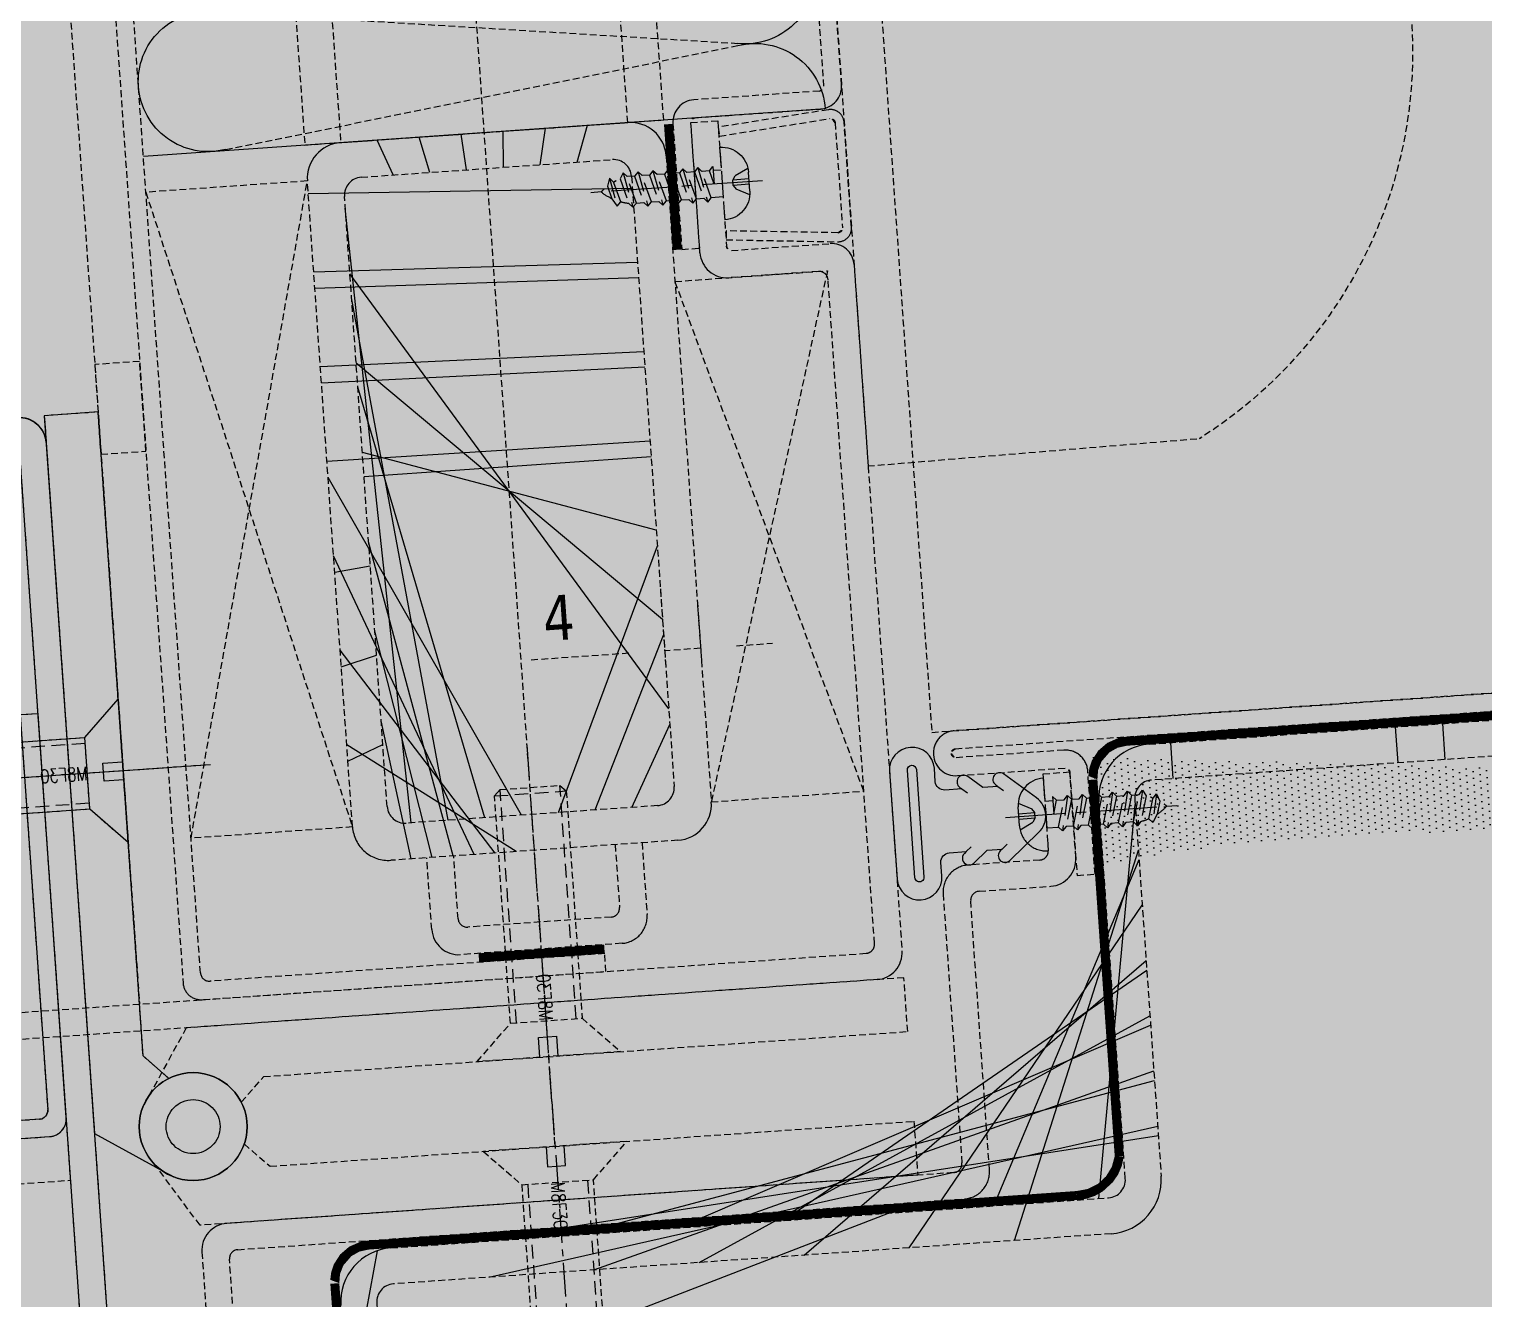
# Model space of a CAD drawing. Header units: millimetres. Extents: x 306 to 836129804, y -168137 to 818603917.
# Drawn here: x 834507801 to 834507962.8, y 817984298.1 to 817984439.3 of the extents above; entities that cross this region are included whole.
import ezdxf
from ezdxf.enums import TextEntityAlignment as Align
from ezdxf.xclip import XClip

# ---------------------------------------------------------------- set-up
doc = ezdxf.new("R2010")
doc.units = ezdxf.units.MM
doc.header["$LTSCALE"] = 3
doc.header["$XCLIPFRAME"] = 0
doc.header["$PDMODE"] = 3
doc.header["$PDSIZE"] = 0.1
for name, pattern in [('ACAD_ISO03W100', [30, 12, -18]), ('CENTER', [2, 1.25, -0.25, 0.25, -0.25]), ('CENTER2', [1.125, 0.75, -0.125, 0.125, -0.125]), ('DASHED', [0.75, 0.5, -0.25]), ('HIDDEN', [0.375, 0.25, -0.125]), ('HIDDEN2', [4.762499999999999, 3.175, -1.5875])]:
    doc.linetypes.add(name, pattern=pattern)
doc.layers.get('Defpoints').update_dxf_attribs({"color": 32})
for name, color, linetype in [('_LTC', 251, 'Continuous'), ('ALUM', 251, 'Continuous'), ('ELASTOMER', 251, 'Continuous'), ('ELASTOMER-V', 251, 'Continuous'), ('FASTENER', 251, 'Continuous'), ('INSUL', 8, 'HIDDEN'), ('SUS-V', 251, 'Continuous')]:
    doc.layers.add(name, color=color, linetype=linetype)
doc.layers.add('Eva-New', color=1, linetype='ACAD_ISO03W100', lineweight=18)
doc.layers.add('Hatch (LTC&CB)', color=252, linetype='Continuous', lineweight=35)
doc.layers.add('GRID', color=7, linetype='Continuous', true_color=0x000000)
doc.styles.add('ROMANS', font='ROMANS.shx', dxfattribs={"width": 0.8})
doc.styles.add('VERDANA', font='verdana.ttf', dxfattribs={"width": 0.8})
doc.dimstyles.new('1-2', dxfattribs={"dimscale": 2, "dimtxt": 2.5, "dimasz": 2, "dimexe": 1, "dimexo": 1.5, "dimgap": 1, "dimtad": 1, "dimdec": 4, "dimrnd": 1, "dimdsep": 46, "dimtxsty": 'VERDANA', "dimcen": 0, "dimdle": 1, "dimclrd": 256, "dimclre": 256, "dimclrt": 2, "dimadec": 0, "dimazin": 0, "dimtfac": 1, "dimtdec": 4, "dimtmove": 0, "dimatfit": 2, "dimfxl": 1, "dimtolj": 1, "dimtzin": 0, "dimlwd": -1, "dimlwe": -1, "dimarcsym": 0})

# ---------------------------------------------------------------- blocks, each defined once
blk = doc.blocks.new('GASKET45')
at = {"layer": 'ELASTOMER-V'}
h = blk.add_hatch(dxfattribs=at)
h.set_pattern_fill('DOTS', color=256, scale=12, angle=-1.272221872585407e-14, style=0)
h.set_pattern_definition([(0, (4663.715353717185, 751.2185702971419), (0.3750000000000002, 0.7499999999999999), [0, -0.75])])
edge = h.paths.add_edge_path()
edge.add_arc((-6, -14.5), 2.5, 90, 270, ccw=False)
edge.add_line((-6, -12), (-4.499999999999091, -12))
edge.add_arc((-4.500000000000114, -10.99999999999989), 1.000000000000114, 270.0000000000586, 359.9999999999935)
edge.add_line((-3.5, -11), (-3.5, -9.115413747220373))
edge.add_line((-3.5, -9.115413747220373), (-3.675466667660658, -9.324526778783365))
edge.add_arc((-4.249999999999823, -8.842436071518266), 0.7500000000000733, 140.0000000000274, 319.9999999999853, ccw=False)
edge.add_line((-4.824533332339342, -8.36034536425359), (-3.5, -6.781828006927753))
edge.add_line((-3.5, -6.781828006927753), (-3.5, -5.115413747218554))
edge.add_line((-3.5, -5.115413747218554), (-3.675466667660658, -5.324526778783365))
edge.add_arc((-4.249999999999823, -4.842436071518266), 0.7500000000000733, 140.0000000000274, 319.9999999999853, ccw=False)
edge.add_line((-4.824533332339342, -4.36034536425359), (-1.915111107797202, -0.8930309757834038))
edge.add_arc((8.36325685294266e-13, -2.5), 2.500000000000614, 40.000000000022794, 140.0000000000044, ccw=False)
edge.add_line((1.915111107798111, -0.8930309757824944), (4.824533332339342, -4.36034536425268))
edge.add_arc((4.249999999999823, -4.842436071518266), 0.7500000000006569, -139.99999999993207, 40.00000000002592, ccw=False)
edge.add_line((3.675466667660658, -5.324526778784275), (3.5, -5.115413747218554))
edge.add_line((3.5, -5.115413747218554), (3.5, -6.781828006927753))
edge.add_line((3.5, -6.781828006927753), (4.824533332339342, -8.36034536425268))
edge.add_arc((4.249999999999823, -8.842436071518266), 0.7500000000006569, -139.99999999993207, 40.00000000002592, ccw=False)
edge.add_line((3.675466667660658, -9.324526778784275), (3.5, -9.115413747220373))
edge.add_line((3.5, -9.115413747220373), (3.5, -11))
edge.add_arc((4.500000000000114, -10.99999999999989), 1.000000000000114, 180.0000000000065, 269.9999999999413)
edge.add_line((4.499999999999091, -12), (6, -12))
edge.add_arc((6, -14.5), 2.5, -90, 90, ccw=False)
edge.add_line((6, -17), (-6, -17))
edge = h.paths.add_edge_path(flags=16)
edge.add_line((-6, -15), (6, -15))
edge.add_arc((6, -14.5), 0.5, 270, 450)
edge.add_line((6, -14), (-6, -14))
edge.add_arc((-6, -14.5), 0.5, 90, 270)
at = {"layer": 'ELASTOMER'}
for points in [[(-6, -17, -0.9999999999999999), (-6, -12), (-4.499999999999091, -12, 0.414213562372762), (-3.5, -11), (-3.5, -9.115413747220373), (-3.675466667660658, -9.324526778783365, -0.9999999999996328), (-4.824533332339342, -8.36034536425359), (-3.5, -6.781828006927753), (-3.5, -5.115413747218554), (-3.675466667660658, -5.324526778783365, -0.9999999999996328), (-4.824533332339342, -4.36034536425359), (-1.915111107797202, -0.8930309757834038, -0.4663076581549007), (1.915111107798111, -0.8930309757824944), (4.824533332339342, -4.36034536425268, -0.9999999999996328), (3.675466667660658, -5.324526778784275), (3.5, -5.115413747218554), (3.5, -6.781828006927753), (4.824533332339342, -8.36034536425268, -0.9999999999996328), (3.675466667660658, -9.324526778784275), (3.5, -9.115413747220373), (3.5, -11, 0.414213562372762), (4.499999999999091, -12), (6, -12, -1), (6, -17)], [(-6, -15), (6, -15, 0.9999999999999999), (6, -14), (-6, -14, 0.9999999999999999)]]:
    blk.add_lwpolyline(points, format="xyb", close=True, dxfattribs=at)
for points in [[(-3.5, -5.115413747218554), (-3.000000000000909, -4.519536950917427)], [(3.500000000000909, -5.115413747218554), (3.000000000000909, -4.519536950917427)], [(-3.5, -9.115413747220373), (-3, -8.519536950919246)], [(3.5, -9.115413747220373), (3, -8.519536950919246)]]:
    blk.add_lwpolyline(points, dxfattribs=at)
blk = doc.blocks.new('screw03')
at = {"linetype": 'CENTER2'}
blk.add_line((0, 1.499999999999999), (0, -4.999999999999999), dxfattribs=at)
at = {"linetype": 'ByBlock'}
for p, q in [((-0.4947352116318982, 0.9894704232638122), (-0.25, 0.4999999999999999)), ((-0.0999999999999979, 0.9999999999999996), (-0.0999999999999979, 0.3999999999999995)), ((0.1000000000000085, 0.9999999999999996), (0.1000000000000085, 0.3999999999999997)), ((0.4947352116319053, 0.9894704232638114), (0.2500000000000071, 0.4999999999999999)), ((-0.1000000000000014, 0.3999999999999997), (-0.25, 0.4999999999999999)), ((-0.0999999999999979, 0.3999999999999995), (0.1000000000000085, 0.3999999999999997)), ((0.1000000000000085, 0.3999999999999997), (0.2500000000000071, 0.4999999999999999)), ((-0.5, -2e-16), (-0.5, -0.4390775208307397)), ((0.4999999995919425, -2e-16), (0.4999999995919425, -0.2999446808685481)), ((0.4999999995919425, -0.4390775208307988), (0.4999999995919425, -0.7151599297903417)), ((0.6499999995918926, -0.8564760407174967), (-0.6500000000000496, -0.5782103607930225)), ((-0.5000000000000498, -0.9956088806797342), (-0.5000000000000498, -0.7173432007552591)), ((0.4999999995918927, -0.9956088806797334), (0.4999999995918927, -1.273874560604208)), ((0.6499999995918926, -1.413007400566445), (-0.6500000000000496, -1.13474172064197)), ((-0.5000000000000498, -1.552140240528682), (-0.5000000000000498, -1.273874560604207)), ((0.4999999995918927, -1.552140240528681), (0.4999999995918927, -1.830405920453157)), ((0.6499999995918926, -1.969538760415393), (-0.6500000000000496, -1.691273080490919)), ((-0.5000000000000498, -2.108671600377631), (-0.5000000000000498, -1.830405920453156)), ((0.4999999995918927, -2.10867160037763), (0.4999999995918927, -2.386937280302105)), ((0.6499999995918926, -2.526070120264342), (-0.6500000000000496, -2.247804440339868)), ((-0.5000000000000498, -2.665202960226579), (-0.5000000000000498, -2.386937280302104)), ((0.4999999995918927, -2.665202960226578), (0.4999999995918927, -2.943468640151054)), ((0.6499999995918926, -3.08260148011329), (-0.6500000000000496, -2.804335800188816)), ((-0.5000000000000498, -3.221734320075528), (-0.5000000000000498, -2.943468640151053)), ((0.4999999995918927, -3.221734320075527), (0.4999999995918927, -3.500000000000002)), ((0.6499999995918926, -3.639132839962238), (-0.6500000000000496, -3.360867160037765)), ((0.4837624808859618, -4.14940600362065), (-0.5707179780344405, -3.939459985643766))]:
    blk.add_line(p, q, dxfattribs=at)
blk.add_lwpolyline([(-1.350000000000001, 0, -0.4142135623730951), (-0.3500000000000014, 0.9999999999999992), (0.3500000000000014, 0.9999999999999998, -0.4142135623730951), (1.350000000000001, 0)], format="xyb", close=True, dxfattribs=at)
for points in [[(-0.5000000000000498, -0.7173432007552591), (-0.6500000000000496, -0.5782103607930225), (-0.5000000000000498, -0.4390775208307858), (0.4999999995918928, -0.7173432007552601), (0.6499999995918926, -0.8564760407174967), (0.4999999995918928, -0.9956088806797334)], [(-2.040767e-10, -0.2999446808685482), (0.4999999995918928, -0.4390775208307849), (0.6499999995918926, -0.2999446808685482)], [(-0.5000000000000498, -1.273874560604207), (-0.6500000000000496, -1.13474172064197), (-0.5000000000000498, -0.9956088806797342), (0.4999999995918928, -1.273874560604208), (0.6499999995918926, -1.413007400566445), (0.4999999995918928, -1.552140240528681)], [(-0.5000000000000498, -1.830405920453156), (-0.6500000000000496, -1.691273080490919), (-0.5000000000000498, -1.552140240528682), (0.4999999995918928, -1.830405920453157), (0.6499999995918926, -1.969538760415393), (0.4999999995918928, -2.10867160037763)], [(-0.5000000000000498, -2.386937280302104), (-0.6500000000000496, -2.247804440339868), (-0.5000000000000498, -2.108671600377631), (0.4999999995918928, -2.386937280302105), (0.6499999995918926, -2.526070120264342), (0.4999999995918928, -2.665202960226578)], [(-0.5000000000000498, -2.943468640151053), (-0.6500000000000496, -2.804335800188816), (-0.5000000000000498, -2.665202960226579), (0.4999999995918928, -2.943468640151054), (0.6499999995918926, -3.08260148011329), (0.4999999995918928, -3.221734320075527)], [(-0.5000000000000498, -3.500000000000001), (-0.6500000000000496, -3.360867160037765), (-0.5000000000000498, -3.221734320075528), (0.4999999995918928, -3.500000000000002), (0.6499999995918926, -3.639132839962238), (0.4343183268247861, -3.759988724585902)], [(-0.2774362008874089, -4.118463226760876), (-0.5707179780344405, -3.939459985643766), (-0.4207179780344406, -3.800327145681528), (0.3337624808859618, -4.010273163658414), (0.4837624808859617, -4.14940600362065), (0.1966940256257654, -4.250397396668146)]]:
    blk.add_lwpolyline(points, close=True, dxfattribs=at)
for centre, start, end in [((1.467556403731704, -3.141221798134048), 190.3341786934588, 199.2416268676345), ((-1.467556403731705, -3.141221798134048), 334.2448838216755, 341.9779209403062), ((1.467556403731704, -3.141221798134048), 209.249965380487, 222.7959236607018), ((-1.467556403731705, -3.141221798134048), 317.2040763392983, 326.3176718876688)]:
    blk.add_arc(centre, 2, start, end, dxfattribs=at)
blk = doc.blocks.new('A$C77EA75BF')
for p, q in [((589.9728400000004, 0), (639.9728400000022, 0)), ((639.492589327574, -36.68632559557136), (639.9728400000004, 0))]:
    blk.add_line(p, q)
for centre, radius, start, end in [((594.7163703000006, -12.93674300000021), 50.79744, 266.7008990000274, 331.536445999992), ((638.4926749999995, -36.67323599999963), 1, 331.735077999966, 359.2499999999785)]:
    blk.add_arc(centre, radius, start, end)
blk.add_open_spline([(639.4926169999999, -36.68420799999967), (639.4926100000012, -36.68475899999976), (639.4925930000009, -36.68605699999989), (639.4926919999998, -36.67850699999963), (639.492816, -36.66904799999975), (639.4928780000009, -36.66431800000009)], degree=3, knots=[0, 0, 0, 0, 0.26972006, 0.63485988, 1, 1, 1, 1])
blk = doc.blocks.new('M8FH')
at = {"linetype": 'ByBlock'}
blk.add_lwpolyline([(-4, -8), (0, -4), (0, 4), (-4, 8)], close=True, dxfattribs=at)
at = {"linetype": 'HIDDEN2'}
blk.add_lwpolyline([(-4, -1), (-1.799999999999955, -1), (-1.799999999999955, 1), (-4, 1)], dxfattribs=at)
blk = doc.blocks.new('M8F30')
at = {"linetype": 'DASHED'}
for p, q in [((4, 3.33333333333303), (30, 3.33333333333303)), ((29.33333333333394, -4), (29.33333333333394, 4)), ((4, -3.33333333333303), (30, -3.33333333333303))]:
    blk.add_line(p, q, dxfattribs=at)
at = {"linetype": 'CENTER'}
blk.add_line((-5, 0), (35, 0), dxfattribs=at)
at = {"linetype": 'ByBlock'}
blk.add_lwpolyline([(4, -4), (29.33333333333394, -4), (30, -3.33333333333303), (30, 3.33333333333303), (29.33333333333394, 4), (4, 4)], dxfattribs=at)
blk.add_blockref('M8FH', (4, 0), dxfattribs=at)
at = {"layer": 'Defpoints', "style": 'ROMANS', "width": 0.8000000000000111}
blk.add_text('M8F30', height=1.5, dxfattribs=at).set_placement((4, 0), align=Align.MIDDLE_LEFT)
blk = doc.blocks.new('*U1579')
at = {"linetype": 'ByBlock'}
for points in [[(7.800000000000002, -76.00000000000459, -0.4678077179102723), (0.125264365464318, -66.80772382769322), (7.674735634535684, -9.192276172311358, 0.4678077179102723), (0, 0)], [(7.800000000000002, -76.00000000000459, 0.4678077179102723), (15.47473563453568, -66.80772382769322), (7.925264365464316, -9.192276172311358, -0.4678077179102723), (15.6, 0)]]:
    blk.add_lwpolyline(points, format="xyb", dxfattribs=at)
at = {"layer": 'Defpoints'}
blk.add_line((0, 0), (0, -76.00000000000459), dxfattribs=at)
blk = doc.blocks.new('WELD')
blk.add_solid([(0, 1), (0, 0), (1, 0)])
blk = doc.blocks.new('*D1597')
at = {"layer": 'Defpoints', "color": 0, "transparency": 16777216}
for p in [(-65208.06808900836, 15029.35489332677), (-65210.06808888915, 15025.35489332677), (-65200.1779214144, 15025.35489332677)]:
    blk.add_point(p, dxfattribs=at)
at = {"layer": 'INSUL', "transparency": 16777216}
for p, q in [((-65200.1779214144, 15033.35489332677), (-65200.1779214144, 15037.35489332677)), ((-65205.06808900836, 15029.35489332677), (-65198.1779214144, 15029.35489332677)), ((-65200.1779214144, 15029.35489332677), (-65200.1779214144, 15025.35489332677)), ((-65207.06808888915, 15025.35489332677), (-65198.1779214144, 15025.35489332677)), ((-65200.1779214144, 15021.35489332677), (-65200.1779214144, 15010.33004443489))]:
    blk.add_line(p, q, dxfattribs=at)
for points in [[(-65200.84458808107, 15033.35489332677), (-65199.51125474774, 15033.35489332677), (-65200.1779214144, 15029.35489332677)], [(-65200.84458808107, 15021.35489332677), (-65199.51125474774, 15021.35489332677), (-65200.1779214144, 15025.35489332677)]]:
    blk.add_solid(points, dxfattribs=at)
at = {"layer": 'INSUL', "color": 2, "transparency": 16777216, "insert": (-65204.67792141439, 15013.84246888084), "char_height": 5, "attachment_point": 5, "rotation": 90, "style": 'VERDANA'}
blk.add_mtext('\\A1;4', dxfattribs=at)
blk = doc.blocks.new('EWS4-1 Door LEAFT L - 2')
blk.add_circle((-70184.0289478302, 14969.35489439964), 6)
at = {"layer": 'ALUM'}
for points in [[(-70076.5289478302, 15032.35489416122), (-70076.5289478302, 15035.35489416122), (-70090.5289478302, 15035.35489416122, -0.414213562373095), (-70091.02894794941, 15035.85489416122), (-70091.02894794941, 15046.85489428043, 0.414213562373095), (-70093.52894794941, 15049.35489428043), (-70170.0289478302, 15049.35489404202, 0.4142135623730951), (-70173.02894794941, 15046.35489416122), (-70173.0289478302, 14889.35489404202), (-70170.02894771099, 14889.35489416122), (-70170.0289478302, 15045.35489439964, -0.4142135623730951), (-70169.0289478302, 15046.35489428043), (-70095.0289478302, 15046.35489416122, -0.4142135623730951), (-70094.02894771099, 15045.35489404202), (-70094.0289478302, 15035.35489416122, 0.414213562373095), (-70091.0289478302, 15032.35489416122), (-70076.5289478302, 15032.35489416122)], [(-69348.52894794941, 15049.35489428043), (-69348.52894771099, 14969.35489416122), (-70168.02894771099, 14969.35489404202, -0.4142135623730951), (-70170.02894794941, 14971.35489416122), (-70170.02894794941, 15016.35489428043), (-70168.02894794941, 15016.35489428043), (-70168.02894771099, 14972.35489416122, 0.4142135623730951), (-70167.02894794941, 14971.35489416122), (-69350.5289478302, 14971.35489416122)]]:
    blk.add_lwpolyline(points, format="xyb", dxfattribs=at)
at = {"layer": 'GRID'}
blk.add_line((-70188.75590586662, 15009.35489439964), (-69350.52894771099, 15009.35489416122), dxfattribs=at)
at = {"layer": 'SUS-V'}
blk.add_lwpolyline([(-70181.7026232481, 14974.88555562496), (-70179.0289478302, 14977.576816082), (-70179.02894771099, 15049.35489428043), (-70173.02894771099, 15049.35489416122), (-70173.0289478302, 14969.35489428043), (-70181.45751929283, 14963.93384683132)], dxfattribs=at)
at = {"layer": 'FASTENER'}
blk.add_blockref('M8F30', (-70179.0289478302, 15009.35489428043), dxfattribs=at)
blk = doc.blocks.new('Double Door EWS4.1 - Type 1')
at = {"layer": 'INSUL'}
h = blk.add_hatch(dxfattribs=at)
h.set_pattern_fill('STEEL', color=256, scale=149.9999999999999, angle=89.99999999999997, style=0)
h.set_pattern_definition([(44.99999999999995, (-63822.15878403187, 20185.13444840908), (13.25825214724776, -13.25825214724775), []), (44.99999999999995, (-63812.78378343582, 20185.13444805145), (13.25825214724776, -13.25825214724775), [])])
edge = h.paths.add_edge_path()
edge.add_line((-65092.05994856358, 14984.35489308834), (-65130.05994784832, 14984.35489320755))
edge.add_arc((-65130.05994814634, 14990.35489350557), 6.000000298023231, 180.000002845912, 270.000002845912, ccw=False)
edge.add_line((-65136.05994844437, 14990.35489320755), (-65136.05994796753, 15070.35489332676))
edge.add_arc((-65138.05994790792, 15070.35489302874), 1.999999940395377, 8.537736716960257e-06, 90.00000853773672)
edge.add_line((-65138.05994820595, 15072.35489296913), (-65180.05994820595, 15072.35489368439))
edge.add_arc((-65180.05994820595, 15078.35489344597), 5.999999761581421, 180, 270, ccw=False)
edge.add_line((-65186.05994796753, 15078.35489344597), (-65186.05994832516, 15285.35489332676))
edge.add_arc((-65180.05994772911, 15285.35489344597), 6.000000596046449, 90.00000113836478, 180.0000011383648, ccw=False)
edge.add_line((-65180.05994784832, 15291.35489404202), (-65092.05994808674, 15291.35489320755))
edge.add_line((-65092.05994808674, 15291.35489320755), (-65092.05994808674, 15287.35489332676))
edge.add_line((-65092.05994808674, 15287.35489332676), (-65180.05994796753, 15287.35489320755))
edge.add_arc((-65180.05994796753, 15285.35489320755), 2, 90, 180)
edge.add_line((-65182.05994796753, 15285.35489320755), (-65182.05994796753, 15078.35489320755))
edge.add_arc((-65180.05994814634, 15078.35489338636), 1.999999821186074, 180.0000051226424, 270.0000051226423)
edge.add_line((-65180.05994796753, 15076.35489356518), (-65138.05994832516, 15076.35489332676))
edge.add_arc((-65138.05994826555, 15070.35489326715), 6.000000059604645, 5.69182418530545e-07, 90.00000056918242, ccw=False)
edge.add_line((-65132.05994820595, 15070.35489332676), (-65132.05994808674, 14990.35489320755))
edge.add_arc((-65130.05994826555, 14990.35489350557), 1.999999821186088, 180.0000085377372, 270.0000085377372)
edge.add_line((-65130.05994796753, 14988.35489368439), (-65092.05994832516, 14988.35489356518))
edge.add_line((-65092.05994832516, 14988.35489356518), (-65092.05994856358, 14984.35489308834))
h = blk.add_hatch(dxfattribs=at)
h.set_pattern_fill('ANSI31', color=256, scale=29.99999999999998, angle=-2.544443745170813e-14, style=0)
h.set_pattern_definition([(44.99999999999995, (-66947.8755196333, 14495.85107541084), (-2.651650429449551, 2.651650429449552), [])])
h.paths.add_polyline_path([(-65259.05994844437, 14989.35489368439), (-65263.05994808674, 14989.35489368439), (-65263.05994796753, 15029.35489368439), (-65259.05994772911, 15029.35489392281)])
h = blk.add_hatch(dxfattribs=at)
h.set_pattern_fill('STEEL', color=256, scale=149.9999999999999, angle=89.99999999999997, style=0)
h.set_pattern_definition([(134.9999999999999, (-68358.36189651489, 20096.08151328564), (-13.25825214724777, -13.25825214724775), []), (134.9999999999999, (-68367.7368966341, 20096.08151400089), (-13.25825214724777, -13.25825214724775), [])])
edge = h.paths.add_edge_path(flags=16)
edge.add_line((-65255.05994844437, 14995.35489368439), (-65255.05994844437, 15023.35489404202))
edge.add_arc((-65253.05994856358, 15023.35489356518), 1.999999880790767, 89.99998633962082, 179.9999863396208, ccw=False)
edge.add_line((-65253.05994808674, 15025.35489344597), (-65185.05994796753, 15025.35489320755))
edge.add_arc((-65185.05994766951, 15023.35489338636), 1.999999821186088, 8.537737187452876e-06, 90.00000853773719, ccw=False)
edge.add_line((-65183.05994784832, 15023.35489368439), (-65183.05994784832, 14995.35489368439))
edge.add_arc((-65185.05994790792, 14995.35489374399), 2.000000059604646, 269.99999829245274, 359.99999829245274, ccw=False)
edge.add_line((-65185.05994796753, 14993.35489368439), (-65253.05994832516, 14993.35489368439))
edge.add_arc((-65253.05994838476, 14995.35489374399), 2.000000059604646, 180.0000017075473, 270.00000170754726, ccw=False)
edge = h.paths.add_edge_path()
edge.add_line((-65259.05994844437, 14993.3548938036), (-65259.05994844437, 15025.35489368439))
edge.add_arc((-65255.05994838476, 15025.35489362478), 4.000000059604645, 89.99999914622629, 179.9999991462264, ccw=False)
edge.add_line((-65255.05994832516, 15029.35489368439), (-65183.05994820595, 15029.35489320755))
edge.add_arc((-65183.05994772911, 15025.35489344597), 3.999999761581449, 6.830189590800728e-06, 90.00000683018959, ccw=False)
edge.add_line((-65179.05994796753, 15025.35489392281), (-65179.05994796753, 14993.35489332676))
edge.add_arc((-65183.05994814634, 14993.35489362478), 4.000000178813945, 269.99999573113195, 359.99999573113195, ccw=False)
edge.add_line((-65183.05994844437, 14989.35489344597), (-65255.05994796753, 14989.35489368439))
edge.add_arc((-65255.05994814634, 14993.35489398241), 4.000000298023227, 180.0000025613207, 270.00000256132074, ccw=False)
at = {"layer": 'INSUL', "linetype": 'HIDDEN'}
for p, q in [((-65259.05994844437, 15025.35489368439), (-65984.55994808674, 15025.35489320755)), ((-65984.55994808674, 14993.35489332676), (-65259.05994844437, 14993.3548938036))]:
    blk.add_line(p, q, dxfattribs=at)
at = {"layer": 'INSUL'}
for p, q in [((-65146.33298993111, 15009.35489404202), (-65984.55994808674, 15009.35489332676)), ((-65191.05994808674, 14974.08185172081), (-65191.05994844437, 14751.42489385605)), ((-65986.55994808674, 14964.35489332676), (-65165.05994808674, 14964.35489368439)), ((-65146.05994856358, 14751.42489278316), (-65146.05994796753, 14955.35489368439))]:
    blk.add_line(p, q, dxfattribs=at)
for points in [[(-65092.05994808674, 15294.35489320755), (-65186.55994820595, 15294.35489356518, 0.414213562373095), (-65189.05994844437, 15291.85489344597), (-65189.05994832516, 15056.85489344597, 0.414213562373095), (-65186.55994808674, 15054.35489320755), (-65186.55994808674, 15054.35489320755, 0.414213562373095), (-65184.05994796753, 15056.85489320755), (-65184.05994784832, 15068.85489320755, -0.414213562373095), (-65183.55994808674, 15069.35489368439), (-65172.05994796753, 15069.35489320755), (-65172.05994808674, 15071.35489368439), (-65183.5599476099, 15071.35489296913, 0.4142135623730951), (-65186.05994796753, 15068.85489320755), (-65186.05994820595, 15056.85489368439, -0.4142135623730951), (-65186.55994832516, 15056.35489368439, -0.4142135623730951), (-65187.05994796753, 15056.85489332676), (-65187.05994832516, 15291.85489368439, -0.4142135623730951), (-65186.55994784832, 15292.35489356518), (-65092.05994784832, 15292.35489320755)], [(-65092.05994856358, 14984.35489308834), (-65130.05994784832, 14984.35489320755, -0.414213562373095), (-65136.05994844437, 14990.35489320755), (-65136.05994796753, 15070.35489332676, 0.4142135623730867), (-65138.05994820595, 15072.35489296913), (-65180.05994820595, 15072.35489368439, -0.414213562373095), (-65186.05994796753, 15078.35489344597), (-65186.05994832516, 15285.35489332676, -0.4142135623730966), (-65180.05994784832, 15291.35489404202), (-65092.05994808674, 15291.35489320755), (-65092.05994808674, 15287.35489332676), (-65180.05994796753, 15287.35489320755, 0.4142135623730951), (-65182.05994796753, 15285.35489320755), (-65182.05994796753, 15078.35489320755, 0.4142135623730951), (-65180.05994796753, 15076.35489356518), (-65138.05994832516, 15076.35489332676, -0.4142135623730951), (-65132.05994820595, 15070.35489332676), (-65132.05994808674, 14990.35489320755, 0.4142135623730951), (-65130.05994796753, 14988.35489368439), (-65092.05994832516, 14988.35489356518)], [(-65171.05994808674, 15054.35489320755), (-65141.05994844437, 15054.35489404202, -0.4142135623730951), (-65140.05994808674, 15053.35489368439), (-65140.05994844437, 14972.35489404202, 0.4142135623730951), (-65137.05994844437, 14969.35489332676), (-65071.61394798756, 14969.35489320755, 0.4142135623730951), (-65068.61394846439, 14972.35489332676), (-65068.61394798756, 14989.3548938036), (-65071.61394822598, 14989.35489332676), (-65071.61394798756, 14973.35489404202, -0.414213562373095), (-65072.61394834518, 14972.3548938036), (-65136.05994820595, 14972.35489332676, -0.414213562373095), (-65137.05994844437, 14973.35489404202), (-65137.05994808674, 15054.35489332676, 0.4142135623730951), (-65140.05994820595, 15057.35489332676), (-65170.0599476099, 15057.35489392281, -0.4142135623730951), (-65171.05994796753, 15058.35489332676), (-65171.05994832516, 15066.35489368439, 0.4142135623730951), (-65174.05994832516, 15069.35489332676), (-65183.55994808674, 15069.35489368439), (-65183.55994784832, 15066.35489320755), (-65175.05994796753, 15066.35489368439, -0.4142135623730951), (-65174.05994832516, 15065.35489368439), (-65174.05994796753, 15057.35489368439, 0.414213562373095)], [(-65986.55994772911, 15049.35489332676), (-65986.55994844437, 14969.35489404202), (-65167.05994820595, 14969.35489356518, 0.4142135623730951), (-65165.05994796753, 14971.35489368439), (-65165.05994844437, 15016.35489332676), (-65167.05994796753, 15016.35489404202), (-65167.05994808674, 14972.35489332676, -0.4142135623730951), (-65168.05994844437, 14971.35489320755), (-65984.559948802, 14971.35489404202), (-65984.55994820595, 15047.35489320755), (-65261.55994832516, 15047.35489368439, -0.4142135623730951), (-65261.05994796753, 15046.85489320755), (-65261.05994832516, 15032.85489320755, 0.4142135623730951), (-65258.55994796753, 15030.35489368439), (-65244.55994796753, 15030.35489368439), (-65244.55994820595, 15032.35489332676), (-65258.55994796753, 15032.35489320755, -0.414213562373095), (-65259.0599476099, 15032.8548938036), (-65259.05994796753, 15046.85489368439, 0.4142135623731003), (-65261.55994808674, 15049.35489320755)], [(-65257.92108213902, 15047.81131541729, -0.4400105308919834), (-65257.42298555374, 15048.35489320755), (-65245.69691061974, 15048.35489368439, -0.4400105308919835), (-65245.19881379604, 15047.81131589413), (-65246.28098392487, 15035.44204902649), (-65245.28478932381, 15035.35489332676), (-65244.20261919498, 15047.72415959835, 0.4400105308920741), (-65245.69691061974, 15049.35489368439), (-65257.42298579216, 15049.35489332676, 0.440010530892074), (-65258.91727733612, 15047.72416043282), (-65257.83510673046, 15035.35489368439), (-65256.83891224861, 15035.44204926491)], [(-65259.05994844437, 14993.3548938036), (-65259.05994844437, 15025.35489368439, -0.414213562373095), (-65255.05994832516, 15029.35489368439), (-65183.05994820595, 15029.35489320755, -0.414213562373095), (-65179.05994796753, 15025.35489392281), (-65179.05994796753, 14993.35489332676, -0.414213562373095), (-65183.05994844437, 14989.35489344597), (-65255.05994796753, 14989.35489368439, -0.414213562373095)], [(-65255.05994844437, 14995.35489368439), (-65255.05994844437, 15023.35489404202, -0.414213562373095), (-65253.05994808674, 15025.35489344597), (-65185.05994796753, 15025.35489320755, -0.414213562373095), (-65183.05994784832, 15023.35489368439), (-65183.05994784832, 14995.35489368439, -0.414213562373095), (-65185.05994796753, 14993.35489368439), (-65253.05994832516, 14993.35489368439, -0.414213562373095)]]:
    blk.add_lwpolyline(points, format="xyb", close=True, dxfattribs=at)
at = {"layer": 'INSUL', "linetype": 'HIDDEN2', "const_width": 0.9999999999999993, "flags": 128}
blk.add_lwpolyline([(-65092.05994844437, 14983.85489332676), (-65132.55994844437, 14983.85489332676, -0.4142135623731075), (-65136.55994808674, 14987.85489332676), (-65136.5599476099, 15066.85489404202, 0.3659378865100876), (-65140.55994796753, 15071.85489332676), (-65182.55994796753, 15071.85489356518, -0.4142135623730966), (-65186.55994796753, 15075.85489356518), (-65186.55994784832, 15287.85489368439, -0.4142135623730951), (-65182.55994856358, 15291.85489356518), (-65092.0599476099, 15291.8548938036)], format="xyb", dxfattribs=at)
at = {"layer": 'INSUL'}
for points in [[(-65986.55994808674, 15054.35489320755), (-65189.05994796753, 15054.35489368439), (-65189.05994832516, 15149.3548938036), (-65986.55994832516, 15149.35489332676)], [(-65153.38627195358, 14974.88555514812), (-65156.05994844437, 14977.57681584358), (-65156.05994820595, 15049.35489332676), (-65162.05994796753, 15049.35489344597), (-65162.05994844437, 14969.35489368439), (-65153.63137722015, 14963.93384587765)], [(-65148.73362374306, 14974.88555467129), (-65146.05994796753, 14977.57681548595), (-65146.05994820595, 15049.35489404202), (-65140.05994844437, 15049.35489332676), (-65140.05994772911, 14969.35489332676), (-65148.48851954937, 14963.93384587765)], [(-65984.55994784832, 14989.35489320755), (-65259.05994844437, 14989.35489368439), (-65259.05994772911, 15029.35489392281), (-65984.55994796753, 15029.35489404202)], [(-65156.59060966969, 14967.02856886387), (-65159.28186953068, 14964.35489404202), (-65231.05994820595, 14964.35489344597), (-65231.05994844437, 14958.35489320755), (-65151.05994796753, 14958.35489404202), (-65145.63890111446, 14966.78346467018)]]:
    blk.add_lwpolyline(points, dxfattribs=at)
for points in [[(-65258.55994796753, 15032.35489320755), (-65258.55994796753, 15035.35489320755), (-65244.55994844437, 15035.35489404202, 0.414213562373095), (-65244.05994808674, 15035.85489368439), (-65244.05994820595, 15046.85489356518, -0.414213562373095), (-65241.55994796753, 15049.35489368439), (-65165.05994796753, 15049.35489404202, -0.4142135623730951), (-65162.05994796753, 15046.35489404202), (-65162.05994856358, 14889.35489332676), (-65165.05994868279, 14889.35489332676), (-65165.05994820595, 15045.35489332676, 0.4142135623730951), (-65166.05994808674, 15046.3548938036), (-65240.05994820595, 15046.35489332676, 0.4142135623730951), (-65241.05994808674, 15045.35489320755), (-65241.05994820595, 15035.35489368439, -0.414213562373095), (-65244.05994808674, 15032.35489368439), (-65258.55994796753, 15032.35489320755)], [(-65179.05994808674, 15021.35489320755), (-65171.05994796753, 15021.35489332676, -0.4142135623730951), (-65168.05994832516, 15018.3548938036), (-65168.05994772911, 15000.3548938036, -0.414213562373095), (-65171.05994796753, 14997.35489356518), (-65179.05994772911, 14997.3548938036)], [(-65179.05994832516, 15018.35489332676), (-65172.05994844437, 15018.3548938036, -0.414213562373095), (-65171.05994796753, 15017.35489368439), (-65171.05994808674, 15001.35489320755, -0.414213562373095), (-65172.05994796753, 15000.35489404202), (-65179.05994784832, 15000.3548938036)], [(-65214.05994796753, 14861.85489332676), (-65217.05994832516, 14861.85489356518), (-65217.05994832516, 14875.8548938036, 0.414213562373095), (-65217.55994808674, 14876.35489368439), (-65228.55994796753, 14876.35489368439, -0.414213562373095), (-65231.05994808674, 14878.85489320755), (-65231.05994796753, 14955.35489368439, -0.4142135623730951), (-65228.05994784832, 14958.35489320755), (-65071.05994808674, 14958.35489320755), (-65071.05994772911, 14955.35489320755), (-65227.05994832516, 14955.35489332676, 0.4142135623730951), (-65228.0599476099, 14954.3548938036), (-65228.05994844437, 14880.35489332676, 0.4142135623730951), (-65227.05994808674, 14879.35489332676), (-65217.05994820595, 14879.35489332676, -0.414213562373095), (-65214.05994844437, 14876.35489368439), (-65214.05994796753, 14861.85489332676)], [(-65151.05994796753, 14751.42489397526), (-65151.05994844437, 14953.35489356518, 0.4142135623730951), (-65153.05994784832, 14955.35489356518), (-65198.05994796753, 14955.35489404202), (-65198.05994784832, 14953.35489320755), (-65154.05994844437, 14953.35489332676, -0.4142135623730951), (-65153.05994832516, 14952.35489320755), (-65153.0599476099, 14751.42489361763)]]:
    blk.add_lwpolyline(points, format="xyb", dxfattribs=at)
for points in [[(-65183.05994820595, 15029.35489320755), (-65183.05994832516, 15046.35489332676), (-65241.05994832516, 15029.35489368439), (-65241.05994796753, 15046.35489332676)], [(-65183.05994844437, 14989.35489344597), (-65183.05994844437, 14971.35489404202), (-65255.05994796753, 14989.35489368439), (-65255.05994844437, 14971.35489320755)]]:
    blk.add_lwpolyline(points, close=True, dxfattribs=at)
at = {"layer": 'INSUL', "linetype": 'HIDDEN2', "const_width": 0.9999999999999993, "flags": 128}
for points in [[(-65244.55994796753, 15029.85489320755), (-65258.55994796753, 15029.85489368439)], [(-65167.55994796753, 15002.35489392281), (-65167.55994820595, 15016.35489368439)]]:
    blk.add_lwpolyline(points, dxfattribs=at)
at = {"layer": 'INSUL', "linetype": 'HIDDEN'}
blk.add_lwpolyline([(-65226.3428196907, 14969.35489404202), (-65236.3428196907, 14969.35489332676), (-65236.34281933308, 14964.35489368439), (-65226.3428195715, 14964.35489308834)], close=True, dxfattribs=at)
at = {"layer": 'INSUL'}
for radius in [5.999999999999996, 5.999999999999996, 5.999999999999996, 2.999999999999998, 2.999999999999998]:
    blk.add_circle((-65151.05994844437, 14969.35489416122), radius, dxfattribs=at)
ref = blk.add_blockref('A$C77EA75BF', (-65859.03278803825, 15049.35489368439), dxfattribs=dict(at, xscale=-0.9999999999999993, rotation=180))
XClip(ref).set_block_clipping_path([(-88.06121202691975, -99.99999999999818), (680.0561626365015, 6.9104460813359765)])
for name, p, xscale, yscale, zscale, rotation in [('screw03', (-65179.05994808674, 15066.35489332676), 2.999999999999997, 2.999999999999997, 2.999999999999997, 180), ('WELD', (-65259.05994772911, 15029.35489392281), 4.000000000000001, 4.000000000000001, 4.000000000000001, 270), ('WELD', (-65179.05994808674, 15021.35489320755), -2.999999999999999, 2.999999999999999, 3, 270), ('WELD', (-65179.05994772911, 14997.3548938036), 2.999999999999999, 2.999999999999999, 2.999999999999999, 270), ('WELD', (-65259.05994844437, 14989.35489368439), -4.000000000000001, 4.000000000000001, 4, 270)]:
    blk.add_blockref(name, p, dxfattribs=dict(at, xscale=xscale, yscale=yscale, zscale=zscale, rotation=rotation))
at = {"layer": 'INSUL', "xscale": -0.9999999999999997}
for name, p in [('GASKET45', (-65179.05994808674, 15066.35489332676)), ('M8F30', (-65156.05994844437, 15009.35489332676))]:
    blk.add_blockref(name, p, dxfattribs=at)
at = {"layer": 'INSUL'}
ref = blk.add_blockref('*U1579', (-65259.05994808674, 15047.35489320755), dxfattribs=dict(at, xscale=-0.9999999999999997))
XClip(ref).set_block_clipping_path([(-5.819143821272519, -76.00000000000045), (725.4999999999927, -2.2737367544323206e-13)])
at = {"layer": 'INSUL', "xscale": -2.999999999999999, "yscale": 2.999999999999999, "zscale": 3}
blk.add_blockref('screw03', (-65251.55994796753, 15035.35489404202), dxfattribs=at)
at = {"layer": 'INSUL'}
blk.add_blockref('M8F30', (-65146.05994808674, 15009.35489332676), dxfattribs=at)
at = {"layer": 'INSUL', "xscale": -1.000000000000001, "rotation": 90}
for name, p in [('EWS4-1 Door LEAFT L - 2', (-50181.70505416393, -55214.67405474186)), ('M8F30', (-65191.05994796753, 14964.35489356518))]:
    blk.add_blockref(name, p, dxfattribs=at)
at = {"layer": 'INSUL'}
dim = blk.add_linear_dim(base=(-65200.1779214144, 15025.35489332677), p1=(-65208.06808900833, 15029.35489332676), p2=(-65210.06808888912, 15025.35489332676), angle=270, dimstyle='1-2', dxfattribs=at)
dim.commit()
dim.dimension.update_dxf_attribs({"geometry": '*D1597', "text_midpoint": (-65204.67792141439, 15013.84246888084)})
blk = doc.blocks.new('FAC-00-0')
at = {"layer": '_LTC', "rotation": 273.998908431359}
blk.add_blockref('Double Door EWS4.1 - Type 1', (834497429.7791212, 817918280.8848194, 1.396983861923218e-06), dxfattribs=at)

msp = doc.modelspace()

# ---------------------------------------------------------------- hatches: boundary and pattern name
at = {"layer": 'Hatch (LTC&CB)', "ltscale": 0.5}
h = msp.add_hatch(color=256, dxfattribs=at)
h.dxf.hatch_style = 1
h.paths.add_polyline_path([(834513554.2875786, 817967164.184733), (834513136.0010567, 817973147.5986885), (834516444.2460145, 817973378.8703827), (834516862.5325388, 817967395.4564129)])
edge = h.paths.add_edge_path()
edge.add_line((834574531.2963331, 818045981.8457801), (834554099.929931, 818044553.5366205))
edge.add_line((834554099.929931, 818044553.5366205), (834551123.8228455, 818044183.8080285))
edge.add_line((834551123.8228455, 818044183.8080285), (834548209.0206542, 818043477.5243225))
edge.add_line((834548209.0206542, 818043477.5243225), (834545391.3720644, 818042450.0201086))
edge.add_line((834545391.3720644, 818042450.0201086), (834542706.1556592, 818041114.1603316))
edge.add_line((834542706.1556592, 818041114.1603316), (834540186.9918953, 818039486.6707257))
edge.add_line((834540186.9918953, 818039486.6707257), (834537891.0747983, 818037557.0067935))
edge.add_line((834537891.0747983, 818037557.0067935), (834535879.1420094, 818035334.0248597))
edge.add_line((834535879.1420094, 818035334.0248597), (834535855.3944789, 818035294.2675608))
edge.add_line((834535855.3944789, 818035294.2675608), (834532032.6782387, 818042572.4388088))
edge.add_line((834532032.6782387, 818042572.4388088), (834531164.0984614, 818043800.1153567))
edge.add_line((834531164.0984614, 818043800.1153567), (834530021.2562451, 818044771.3886445))
edge.add_line((834530021.2562451, 818044771.3886445), (834528673.237675, 818045435.2700317))
edge.add_line((834528673.237675, 818045435.2700317), (834527205.3850749, 818045748.6568446))
edge.add_line((834527205.3850749, 818045748.6568446), (834506196.3506466, 818045615.4155988))
edge.add_arc((834506271.1753964, 818044617.8358235), 1000.382002588579, 94.28951124117238, 184.8385578105567)
edge.add_line((834505274.3584335, 818044533.4551773), (834507175.0349003, 818017345.0717123))
edge.add_arc((834508006.2233039, 818017538.0693862), 853.3008053756253, 193.0721449834389, 241.7750472788793)
edge.add_line((834507602.6678852, 818016786.2281208), (834508069.1239861, 818016499.3412285))
edge.add_line((834508069.1239861, 818016499.3412285), (834506033.0790353, 818013635.890324))
edge.add_arc((834507255.7232584, 818012765.1948972), 1500.989481160123, 144.5437625065404, 184.7118367485428)
edge.add_line((834505759.8064644, 818012641.8970132), (834510574.8280377, 817943764.9910301))
edge.add_arc((834512461.4285563, 817944222.0794972), 1941.182985577997, 193.6192718619657, 275.7769527828718)
edge.add_line((834512656.820462, 817942290.75524), (834514135.0129817, 817942432.7829566))
edge.add_line((834514135.0129817, 817942432.7829566), (834515639.5898061, 817942609.6817144))
edge.add_line((834515639.5898061, 817942609.6817144), (834517125.2230971, 817942816.5733008))
edge.add_line((834517125.2230971, 817942816.5733008), (834518606.1282966, 817943054.9641434))
edge.add_line((834518606.1282966, 817943054.9641434), (834520081.6376159, 817943324.7467438))
edge.add_line((834520081.6376159, 817943324.7467438), (834521550.6787682, 817943623.4372313))
edge.add_line((834521550.6787682, 817943623.4372313), (834523003.1909853, 817943997.2323029))
edge.add_line((834523003.1909853, 817943997.2323029), (834524434.6779621, 817944444.8476892))
edge.add_line((834524434.6779621, 817944444.8476892), (834525841.3906198, 817944965.1110799))
edge.add_line((834525841.3906198, 817944965.1110799), (834527219.6447655, 817945556.6599009))
edge.add_line((834527219.6447655, 817945556.6599009), (834528566.4663409, 817946218.3362625))
edge.add_line((834528566.4663409, 817946218.3362625), (834529949.1975069, 817946963.0067956))
edge.add_line((834529949.1975069, 817946963.0067956), (834530025.4386841, 817945888.6557508))
edge.add_line((834530025.4386841, 817945888.6557508), (834530524.2280539, 817945923.5249519))
edge.add_line((834530524.2280539, 817945923.5249519), (834531068.3343124, 817946109.8721913))
edge.add_line((834531068.3343124, 817946109.8721913), (834531037.8571603, 817946545.8476382))
edge.add_line((834531037.8571603, 817946545.8476382), (834533865.2576491, 817946000.0480125))
edge.add_line((834533865.2576491, 817946000.0480125), (834536130.1011477, 817945599.4485525))
edge.add_line((834536130.1011477, 817945599.4485525), (834538400.1908902, 817945229.7315427))
edge.add_line((834538400.1908902, 817945229.7315427), (834540675.1291097, 817944891.1253359))
edge.add_line((834540675.1291097, 817944891.1253359), (834542954.494443, 817944583.7301323))
edge.add_line((834542954.494443, 817944583.7301323), (834545237.8685557, 817944307.6853015))
edge.add_line((834545237.8685557, 817944307.6853015), (834547578.8128494, 817944055.8657025))
edge.add_line((834547578.8128494, 817944055.8657025), (834549775.2120743, 817943852.7193749))
edge.add_line((834549775.2120743, 817943852.7193749), (834552166.6682281, 817943704.7044293))
edge.add_line((834552166.6682281, 817943704.7044293), (834554408.0140736, 817943602.5051898))
edge.add_line((834554408.0140736, 817943602.5051898), (834556706.8720335, 817943525.9335827))
edge.add_line((834556706.8720335, 817943525.9335827), (834559062.7525511, 817943492.2506982))
edge.add_line((834559062.7525511, 817943492.2506982), (834561264.7959542, 817943499.6060555))
edge.add_line((834561264.7959542, 817943499.6060555), (834563662.805802, 817943545.8192695))
edge.add_line((834563662.805802, 817943545.8192695), (834565905.0821311, 817943629.5407001))
edge.add_line((834565905.0821311, 817943629.5407001), (834568202.2235788, 817943747.6000468))
edge.add_line((834568202.2235788, 817943747.6000468), (834570497.1715583, 817943902.4870338))
edge.add_line((834570497.1715583, 817943902.4870338), (834572789.3424196, 817944094.1622797))
edge.add_line((834572789.3424196, 817944094.1622797), (834575076.8880951, 817944322.4462694))
edge.add_line((834575076.8880951, 817944322.4462694), (834577358.8485965, 817944599.7346953))
edge.add_arc((834577188.4102644, 817949142.5459951), 4546.007449470469, 272.1486296327768, 348.0754999770829)
edge.add_line((834581636.318153, 817948203.238194), (834581931.6191186, 817949988.7878709))
edge.add_line((834581931.6191186, 817949988.7878709), (834582222.8927813, 817952167.7077127))
edge.add_line((834582222.8927813, 817952167.7077127), (834582444.6448697, 817954354.4007571))
edge.add_line((834582444.6448697, 817954354.4007571), (834582596.7161981, 817956553.5893033))
edge.add_line((834582596.7161981, 817956553.5893033), (834582678.7199463, 817958758.7008262))
edge.add_line((834582678.7199463, 817958758.7008262), (834582689.6004196, 817961000.6853927))
edge.add_line((834582689.6004196, 817961000.6853927), (834582627.8349453, 817963239.9127623))
edge.add_line((834582627.8349453, 817963239.9127623), (834582495.0484269, 817965475.7417142))
edge.add_line((834582495.0484269, 817965475.7417142), (834582352.0371794, 817967521.4644701))
edge.add_line((834582352.0371794, 817967521.4644701), (834582377.3017465, 817967501.2573416))
edge.add_line((834582377.3017465, 817967501.2573416), (834583280.4098197, 817967592.3724535))
edge.add_line((834583280.4098197, 817967592.3724535), (834582885.6743841, 817972682.2829502))
edge.add_line((834582885.6743841, 817972682.2829502), (834582550.7585597, 817977040.087476))
edge.add_line((834582550.7585597, 817977040.087476), (834582280.7159691, 817980552.6941899))
edge.add_line((834582280.7159691, 817980552.6941899), (834582016.0826895, 817983880.3056784))
edge.add_line((834582016.0826895, 817983880.3056784), (834581737.2924131, 817986867.2783637))
edge.add_line((834581737.2924131, 817986867.2783637), (834581397.7587786, 817990004.3583491))
edge.add_line((834581397.7587786, 817990004.3583491), (834578831.2786306, 818011297.8700217))
edge.add_line((834578831.2786306, 818011297.8700217), (834578649.3672444, 818012963.5483121))
edge.add_line((834578649.3672444, 818012963.5483121), (834576771.549405, 818039832.1183864))
edge.add_line((834576771.549405, 818039832.1183864), (834576279.8499508, 818039797.7448243))
edge.add_line((834576279.8499508, 818039797.7448243), (834575932.169804, 818044771.1641917))
edge.add_arc((834574629.9863018, 818044680.2268811), 1305.354920261004, 3.994735601767179, 94.33592376376863)

# ---------------------------------------------------------------- next in the draw order: block references
msp.add_blockref('FAC-00-0', (0, 0))

# ---------------------------------------------------------------- next in the draw order: hatches: boundary and pattern name
at = {"layer": 'Eva-New', "linetype": 'Continuous', "ltscale": 0.01}
h = msp.add_hatch(dxfattribs=at)
h.set_pattern_fill('ANSI31', color=8, scale=350, angle=4)
h.set_pattern_definition([(49, (0, 0), (-838.6710210225554, 729.0455959657013), [])])
edge = h.paths.add_edge_path()
edge.add_arc((834611513.5385946, 818068145.3264505), 14099.99999968531, 55.19002574308559, 154.5596091027724)
edge.add_line((834598780.7776825, 818074202.2893481), (834595240.3911003, 818066761.4558462))
edge.add_arc((834589822.417787, 818069339.3552195), 6000.000000233124, 273.9989064334658, 334.5546563119141, ccw=False)
edge.add_line((834590240.8423903, 818063353.9629304), (834585554.5350056, 818063026.3542768))
edge.add_arc((834584989.6617913, 818071106.6338656), 8099.999998867221, 264.220048196886, 273.9989064322582, ccw=False)
edge.add_line((834584173.925572, 818063047.8142), (834580415.7397891, 818063428.2282544))
edge.add_arc((834579106.5335116, 818050494.3201492), 12999.99999816069, 84.2200481985661, 93.99077919798958)
edge.add_line((834578201.7864021, 818063462.7985727), (834574221.9197499, 818063185.1428037))
edge.add_arc((834573731.4752913, 818070170.6889209), 7002.741628984699, 184.518270925359, 274.0160585979712, ccw=False)
edge.add_arc((834553791.0620614, 818068592.8452796), 13000.0000005708, 4.527501078735133, 25.16518805878682)
edge.add_line((834565557.174624, 818074120.828201), (834563375.7160238, 818078763.9842684))
edge.add_arc((834569692.9588658, 818081779.3520507), 6999.999999030279, 186.261998653722, 205.5162346975632, ccw=False)
edge.add_line((834562734.724241, 818081015.8267443), (834561851.4163579, 818093822.5155479))
edge.add_arc((834568795.7761757, 818094576.8707228), 6985.211880096444, 103.79340942041148, 186.1996435070692, ccw=False)
edge.add_line((834567130.3497419, 818101360.6410463), (834607738.9713905, 818104323.6446342))
edge.add_arc((834606780.3295362, 818117304.0183489), 13015.72495013958, 274.223807264846, 392.8596289379157)
edge.add_arc((834623587.3262396, 818128173.8785237), 6999.999999836902, 183.9989136523716, 212.9539425140163, ccw=False)
edge.add_line((834616604.3686309, 818127685.7156067), (834614554.4666462, 818157541.1841724))
edge.add_line((834614554.4666462, 818157541.1841724), (834608569.0701823, 818157122.7809477))
edge.add_line((834608569.0701823, 818157122.7809477), (834610618.9763948, 818127267.2902491))
edge.add_arc((834623587.3262378, 818128173.8785231), 12999.99999806346, 183.9989136508734, 212.8579348742854)
edge.add_arc((834606785.1724918, 818117301.6086594), 7012.974383020965, -85.87050168941721, 32.994913872568816, ccw=False)
edge.add_line((834607290.1835088, 818110306.8410742), (834542916.4285616, 818105772.5570611))
edge.add_line((834542916.4285616, 818105772.5570611), (834543332.168679, 818099784.931535))
edge.add_line((834543332.168679, 818099784.931535), (834548339.9487058, 818100139.6961751))
edge.add_arc((834548849.6206386, 818093135.5706489), 7022.644791367745, 1.917894415990986, 94.16192873604791, ccw=False)
edge.add_line((834555868.3314306, 818093370.5997602), (834556822.6031799, 818079614.5109141))
edge.add_arc((834565030.3921052, 818080333.9384184), 8239.258156901009, 185.0092761133849, 211.2767633085009)
edge.add_line((834557988.549832, 818076056.3418531), (834560014.6381451, 818071842.7746612))
edge.add_arc((834553704.8687762, 818068780.019501), 7013.81912084653, -83.41200971856142, 25.89188562423311, ccw=False)
edge.add_line((834554509.5567249, 818061812.5137804), (834511331.2743995, 818058806.1397856))
edge.add_arc((834510845.0625758, 818065789.233517), 6999.999999933733, 141.8798806352492, 273.9829049167347, ccw=False)
edge.add_arc((834495100.3448526, 818078140.8887452), 13011.48484009153, 321.889271565979, 363.9966433354928)
edge.add_line((834508080.187521, 818079047.7636253), (834507303.147802, 818090245.0026575))
edge.add_arc((834514286.1054543, 818090733.1649512), 6999.999999943095, 94.21783473311712, 183.9989085377374, ccw=False)
edge.add_line((834513771.2650272, 818097714.206373), (834514324.2611847, 818097754.9889383))
edge.add_line((834514324.2611847, 818097754.9889383), (834515094.2032907, 818097812.2750338))
edge.add_arc((834515888.7804214, 818090839.1162039), 7018.283043878132, 4.391191596629085, 96.50069787772958, ccw=False)
edge.add_line((834522886.4615402, 818091376.4762715), (834523318.1003574, 818085091.4654405))
edge.add_line((834523318.1003574, 818085091.4654405), (834529307.3396509, 818085510.1591995))
edge.add_line((834529307.3396509, 818085510.1591995), (834528870.5492542, 818091758.2633296))
edge.add_arc((834535853.5069062, 818092246.4256233), 6999.999999586337, 93.99890853307471, 183.9989085379415, ccw=False)
edge.add_line((834535365.3446131, 818099229.3832753), (834540639.8020831, 818099596.5330453))
edge.add_line((834540639.8020831, 818099596.5330453), (834540220.7704337, 818105616.323317))
edge.add_line((834540220.7704337, 818105616.323317), (834513376.0995728, 818103738.6078113))
edge.add_arc((834514284.2614373, 818090770.3680685), 13000.00000003277, 94.00586599802176, 183.991117880833)
edge.add_line((834501315.7883602, 818089865.5443004), (834502093.999344, 818078618.6765761))
edge.add_arc((834495110.6965383, 818078135.4768907), 7000.000000828009, -66.13857842422561, 3.9581909098961887, ccw=False)
edge.add_arc((834495110.6965395, 818078135.4768903), 6999.999999981786, 273.99870041279297, 293.8614215680351, ccw=False)
edge.add_line((834495598.8334678, 818071152.5174648), (834484038.0252761, 818070344.3705096))
edge.add_arc((834484944.5652856, 818057376.0172908), 12999.99999985473, 3.998699986240524, 93.99870041178127, ccw=False)
edge.add_line((834497912.918511, 818058282.557204), (834498850.7850932, 818044866.0656179))
edge.add_arc((834505832.5325971, 818045382.0451274), 7000.788031506466, 153.5175844556254, 184.2267069343446, ccw=False)
edge.add_arc((834505831.7802428, 818045382.3021698), 7000.000000506094, 93.9907792036035, 153.5167215738451, ccw=False)
edge.add_line((834505344.6087215, 818052365.3290147), (834578107.7560652, 818057441.656797))
edge.add_arc((834579012.5031768, 818044473.1783768), 12999.99999509848, 84.22004763743712, 93.99077920788699, ccw=False)
edge.add_line((834580321.7095807, 818057407.0864662), (834583663.296837, 818057068.8416442))
edge.add_arc((834584972.5032473, 818070002.7497832), 13000.00004509936, 264.2200476312211, 273.9989064308502)
edge.add_line((834585879.0898904, 818057034.399779), (834609493.5669917, 818058685.2319609))
edge.add_arc((834609981.7373167, 818051702.1557314), 7000.118848462731, -19.364931974248975, 93.99890643048622, ccw=False)
edge.add_arc((834628850.3650681, 818045070.4409646), 13000.00000042529, 160.6350680240969, 183.9989064535735)
edge.add_line((834615882.0151088, 818044163.8543195), (834619634.348526, 817990488.2644923))
edge.add_arc((834610656.2600935, 817989860.627584), 8999.999999519287, -86.01194112060227, 3.998906454734822, ccw=False)
edge.add_line((834611282.1972058, 817980882.4204844), (834602812.2813497, 817980291.9201078))
edge.add_line((834602812.2813497, 817980291.9201078), (834603230.7061716, 817974306.527834))
edge.add_line((834603230.7061716, 817974306.527834), (834611717.6719617, 817974898.2168859))
edge.add_arc((834612343.6090722, 817965920.0097858), 8999.999999977357, 3.8734655887747067, 93.98805886777768, ccw=False)
edge.add_line((834621323.0501077, 817966527.9889727), (834621688.4984579, 817961112.7419763))
edge.add_line((834621688.4984579, 817961112.7419763), (834627673.3989117, 817961529.9934386))
edge.add_line((834627673.3989117, 817961529.9934386), (834621867.801321, 818044576.6440177))
edge.add_arc((834628850.6858916, 818045064.8011855), 6999.926738671702, 160.627157224399, 183.9989083996896, ccw=False)
edge.add_arc((834609980.9204334, 818051699.8431354), 13002.36888268257, 340.6271572335476, 454.0111039654658)
edge.add_line((834609071.4073162, 818064670.3628802), (834607456.5171404, 818064557.3573512))
edge.add_arc((834607170.3486158, 818068550.9500543), 4003.832551789663, 155.6211224779758, 274.0986331619272, ccw=False)
edge.add_line((834603523.5142193, 818070203.6066998), (834604195.8682836, 818071618.3222857))
edge.add_arc((834611513.5386757, 818068145.3264558), 8100.000000027051, 54.14039305783359, 154.6107958035704, ccw=False)
edge.add_arc((834623873.9558088, 818085245.9413723), 13000.02232763516, 234.1403928659832, 234.163197705768)
edge.add_line((834616262.7220054, 818074706.9802988), (834619562.6153525, 818079722.129262))

doc.saveas('drawing.dxf')
